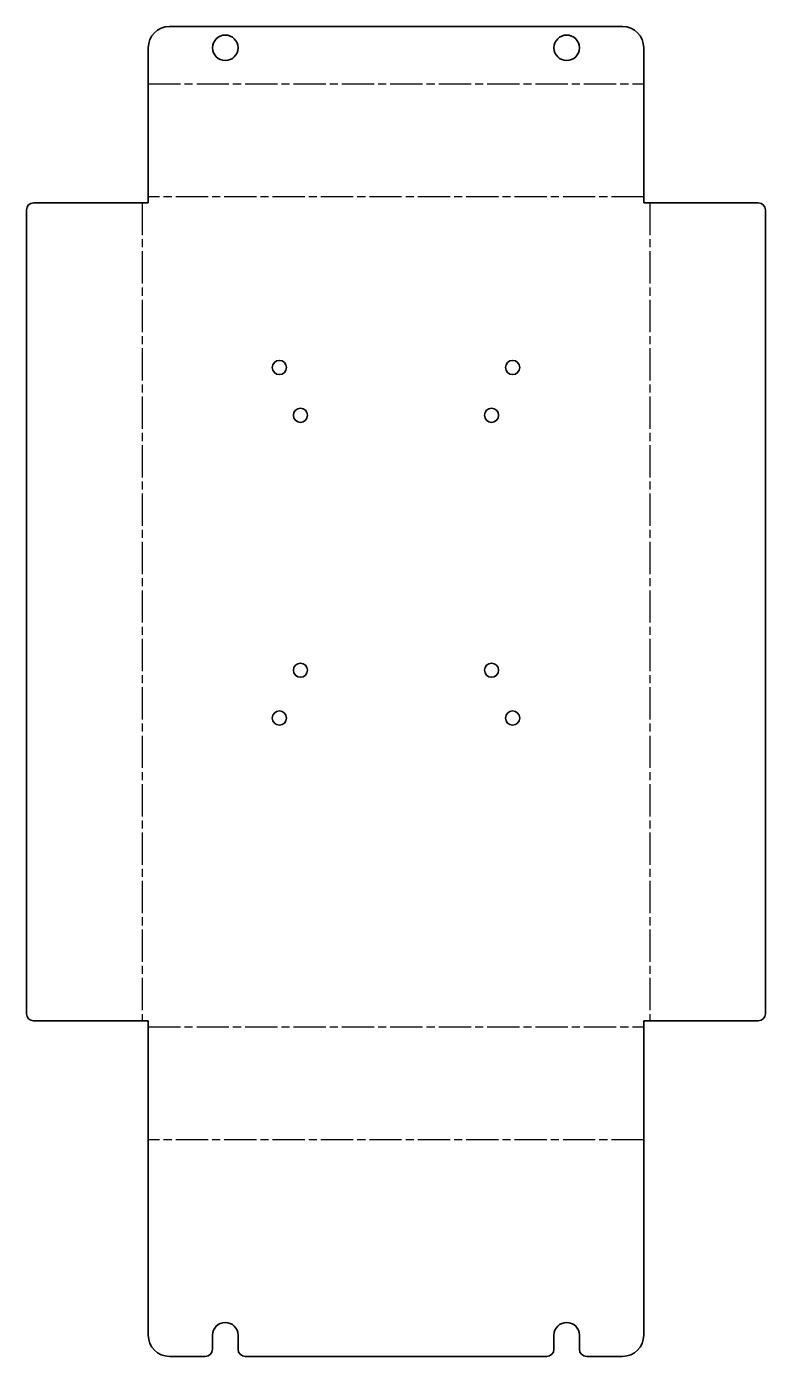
# Model space of a CAD drawing. Header units: millimetres. Extents: x 0 to 209, y 0 to 376.
import ezdxf

# ---------------------------------------------------------------- set-up
doc = ezdxf.new("R2010")
doc.units = ezdxf.units.MM
doc.linetypes.add('Chain', pattern=[13.68, 9.12, -1.14, 2.28, -1.14])
doc.layers.add('Bend Centerline (ANSI)', color=7, linetype='Chain', lineweight=25)
doc.layers.add('Visible (ANSI)', color=7, linetype='Continuous', lineweight=35)

# ---------------------------------------------------------------- blocks, each defined once
blk = doc.blocks.new('CDR-IN-V029-CPCBM001_Chapa Bandeja Rabbit_CDR-IN-V029-CPCBM001 (Desplegada)')
at = {"layer": 'Bend Centerline (ANSI)'}
for p, q in [((-70, 171.59), (70, 171.59)), ((70, 139.7), (-70, 139.7)), ((-71.7, 138), (-71.7, -93)), ((71.7, 138), (71.7, -93)), ((-70, -94.7), (70, -94.7)), ((70, -126.59), (-70, -126.59))]:
    blk.add_line(p, q, dxfattribs=at)
at = {"layer": 'Visible (ANSI)'}
for p, q in [((64, 187.79), (-64, 187.79)), ((-70, 181.79), (-70, 138)), ((70, 181.79), (70, 138)), ((-104.39, -91), (-104.39, 136)), ((-102.39, 138), (-70, 138)), ((70, 138), (102.39, 138)), ((104.39, 136), (104.39, -91)), ((-70, -93), (-102.39, -93)), ((-70, -181.79), (-70, -93)), ((102.39, -93), (70, -93)), ((70, -181.79), (70, -93)), ((-51.84, -185.79), (-51.84, -181.79)), ((-44.64, -181.79), (-44.64, -185.79)), ((44.64, -185.79), (44.64, -181.79)), ((51.84, -181.79), (51.84, -185.79)), ((-64, -187.79), (-53.84, -187.79)), ((-42.64, -187.79), (42.64, -187.79)), ((53.84, -187.79), (64, -187.79))]:
    blk.add_line(p, q, dxfattribs=at)
for centre, radius in [((-48.24, 181.79), 3.6), ((48.24, 181.79), 3.6), ((-32.95, 91.5), 2), ((32.95, 91.5), 2), ((-27, 78), 2), ((27, 78), 2), ((-27, 6), 2), ((27, 6), 2), ((-32.95, -7.5), 2), ((32.95, -7.5), 2)]:
    blk.add_circle(centre, radius, dxfattribs=at)
at = {"layer": 'Visible (ANSI)', "extrusion": (0, 0, -1)}
for centre, radius, start, end in [((64, 181.79), 6, 0, 90), ((-64, 181.79), 6, 90, 180), ((102.39, 136), 2, 0, 90), ((-102.39, 136), 2, 90, 180), ((102.39, -91), 2, 270, 360), ((-102.39, -91), 2, 180, 270), ((48.24, -181.79), 3.6, 0, 180), ((-48.24, -181.79), 3.6, 360, 180), ((64, -181.79), 6, 270, 0), ((-64, -181.79), 6, 180, 270), ((53.84, -185.79), 2, 180, 270), ((42.64, -185.79), 2, 270, 360), ((-42.64, -185.79), 2, 180, 270), ((-53.84, -185.79), 2, 270, 360)]:
    blk.add_arc(centre, radius, start, end, dxfattribs=at)

msp = doc.modelspace()

# ---------------------------------------------------------------- block references
msp.add_blockref('CDR-IN-V029-CPCBM001_Chapa Bandeja Rabbit_CDR-IN-V029-CPCBM001 (Desplegada)', (104.39, 187.79))

doc.saveas('drawing.dxf')
